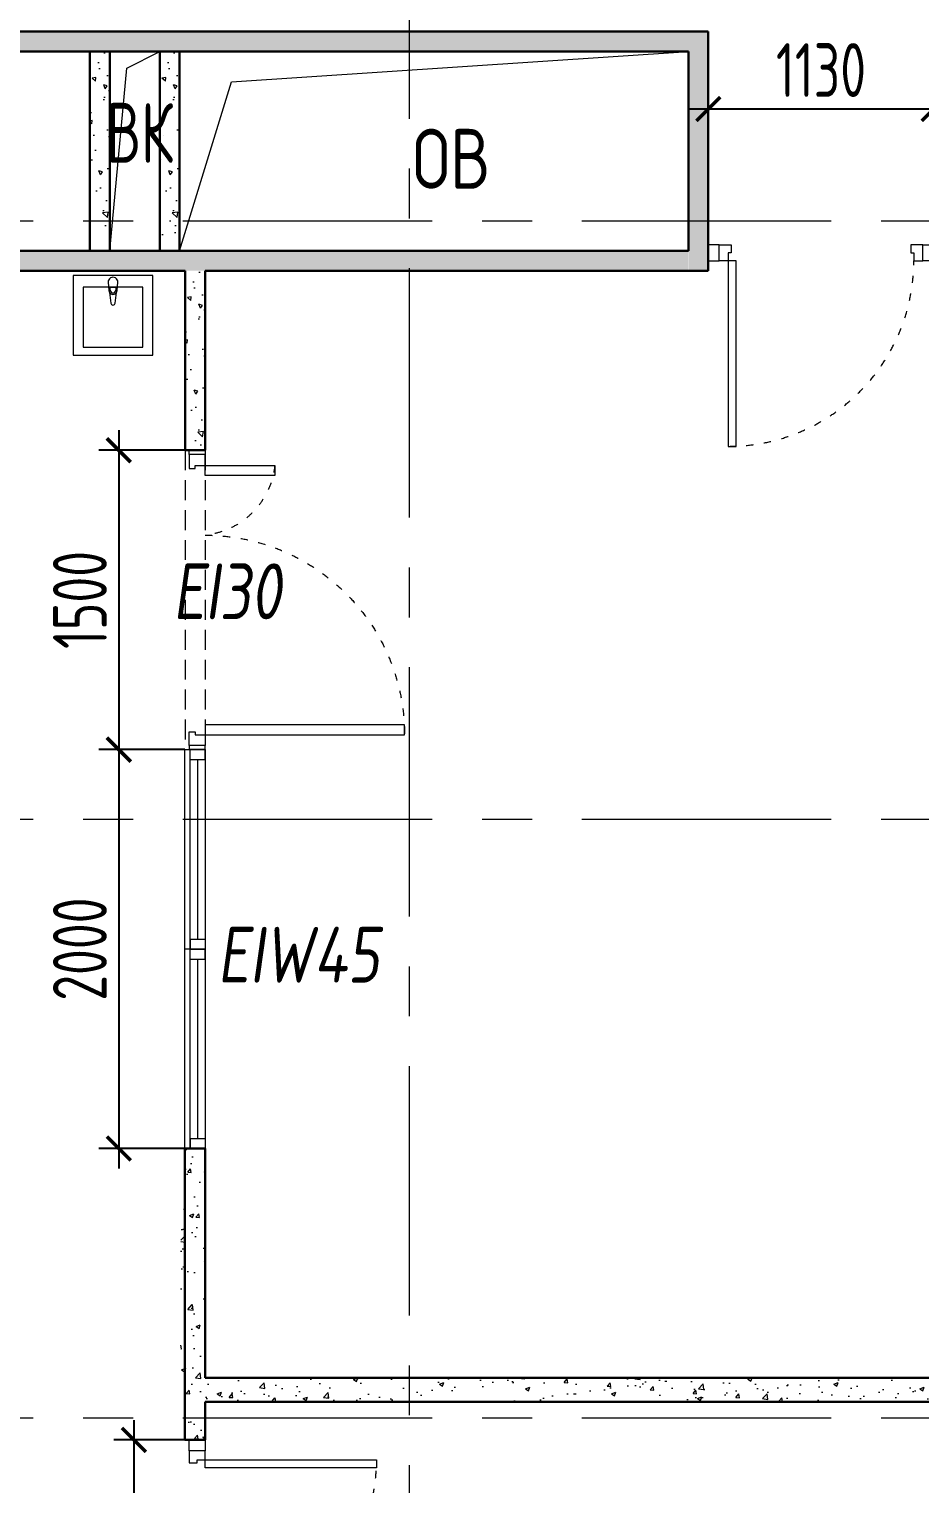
# Model space of a CAD drawing. Header units: millimetres. Extents: x -354900 to 8840672, y 0 to 292181.
# Drawn here: x -76201 to -71735, y 112269 to 119563 of the extents above; entities that cross this region are included whole.
import ezdxf

# ---------------------------------------------------------------- set-up
doc = ezdxf.new("R2010")
doc.units = ezdxf.units.MM
doc.header["$MEASUREMENT"] = 0
for name, pattern in [('ACAD_ISO03W100', [30, 12, -18]), ('ADSK_Штриховая_ш2 п1', [3, 2, -1]), ('CENTER', [2, 1.25, -0.25, 0.25, -0.25])]:
    doc.linetypes.add(name, pattern=pattern)
doc.layers.get('0').update_dxf_attribs({"color": 250, "lineweight": 9})
for name, color, linetype, lineweight in [('АР_Витраж', 4, 'Continuous', 15), ('АР_Двери', 5, 'Continuous', 18), ('АР_Оси', 193, 'Continuous', 9), ('АР_Перегородки газоблок', 165, 'Continuous', 30), ('АР_Перегородки газоблок_Штрих', 165, 'Continuous', 5), ('АР_Подоконники', 163, 'Continuous', 9), ('АР_Размеры дверей', 15, 'Continuous', 0), ('АР_Сущ Несущая стена', 202, 'Continuous', 30), ('АР_тонкая линия', 250, 'Continuous', 0), ('Сан.техника', 153, 'Continuous', 9)]:
    doc.layers.add(name, color=color, linetype=linetype, lineweight=lineweight)
doc.layers.add('АР_Отверстия', color=251, linetype='Continuous')
doc.layers.add('АР_ПБ_Двери', color=7, linetype='Continuous', lineweight=15, true_color=0xdb0000)
doc.styles.add('ICOCPEUR', font='isocpeur.ttf')
doc.styles.add('ISOCPEUR', font='isocpeur.ttf', dxfattribs={"width": 0.7})
doc.styles.add('Архитект', font='isocpeur.ttf', dxfattribs={"width": 0.8, "oblique": 8})
doc.dimstyles.new('R_100', dxfattribs={"dimtxt": 270, "dimasz": 120, "dimexe": 100, "dimexo": 0, "dimgap": 60, "dimtad": 1, "dimdec": 0, "dimrnd": 5, "dimzin": 0, "dimdsep": 46, "dimtxsty": 'ISOCPEUR', "dimblk": 'ARCHTICK', "dimcen": 0, "dimdle": 100, "dimclrd": 256, "dimclre": 256, "dimclrt": 256, "dimadec": 0, "dimazin": 0, "dimtfac": 2, "dimtdec": 0, "dimtofl": 0, "dimtmove": 1, "dimatfit": 3, "dimfxl": 1, "dimtvp": 3, "dimtolj": 1, "dimtzin": 0, "dimarcsym": 0})

# ---------------------------------------------------------------- blocks, each defined once
blk = doc.blocks.new('*U454')
for points in [[(0, 0), (0, -80), (55, -80), (55, 0), (0, 0)], [(55, -80), (55, 0), (115, 0), (115, -40), (100, -40), (100, -80), (55, -80)], [(1075, -80), (1075, 0), (1015, 0), (1015, -40), (1030, -40), (1030, -80), (1075, -80)], [(1130, 0), (1130, -80), (1075, -80), (1075, 0), (1130, 0)]]:
    blk.add_lwpolyline(points)
blk.add_lwpolyline([(100, -80), (100, -1010), (140, -1010), (140, -80)], close=True)
at = {"linetype": 'ACAD_ISO03W100', "ltscale": 3}
blk.add_arc((100, -80), 930, 270, 0, dxfattribs=at)
blk = doc.blocks.new('*U30')
at = {"linetype": 'ByBlock'}
for p, q in [((0, 0), (0, -74)), ((50, 0), (0, 0)), ((0, -74), (0, 0)), ((1000, 0), (0, 0)), ((50, 0), (50, -74)), ((950, 0), (50, 0)), ((50, -37), (950, -37)), ((950, 0), (1000, 0)), ((950, 0), (950, -74)), ((1000, 0), (1000, -74)), ((1000, -74), (1000, 0)), ((50, -74), (0, -74)), ((0, -74), (1000, -74)), ((50, -74), (950, -74)), ((950, -74), (1000, -74))]:
    blk.add_line(p, q, dxfattribs=at)
blk = doc.blocks.new('*U31')
at = {"linetype": 'ByBlock'}
for p, q in [((0, 0), (0, -74)), ((50, 0), (0, 0)), ((0, -74), (0, 0)), ((1000, 0), (0, 0)), ((50, 0), (50, -74)), ((950, 0), (50, 0)), ((50, -37), (950, -37)), ((950, 0), (1000, 0)), ((950, 0), (950, -74)), ((1000, 0), (1000, -74)), ((1000, -74), (1000, 0)), ((50, -74), (0, -74)), ((0, -74), (1000, -74)), ((50, -74), (950, -74)), ((950, -74), (1000, -74))]:
    blk.add_line(p, q, dxfattribs=at)
blk = doc.blocks.new('*U32')
for points in [[(-55, -80), (-55, 0), (-115, 0), (-115, -40), (-100, -40), (-100, -80), (-55, -80)], [(0, 0), (0, -80), (-55, -80), (-55, 0), (0, 0)], [(-1060, 0), (-1060, -80), (-1005, -80), (-1005, 0), (-1060, 0)], [(-1005, -80), (-1005, 0), (-945, 0), (-945, -40), (-960, -40), (-960, -80), (-1005, -80)]]:
    blk.add_lwpolyline(points)
blk.add_lwpolyline([(-100, -80), (-100, -940), (-140, -940), (-140, -80)], close=True)
at = {"linetype": 'ACAD_ISO03W100', "ltscale": 3}
blk.add_arc((-100, -80), 860, 180, 270, dxfattribs=at)
blk = doc.blocks.new('сан.техника')
at = {"layer": 'Сан.техника', "linetype": 'Continuous', "lineweight": 5}
for p, q in [((-26.6, 167.7), (-79.5, 161.1)), ((-26.6, 167.7), (-79.5, 161.1)), ((24.9, 175), (-17, 171)), ((24.9, 175), (-17, 171)), ((-14.9, 163.6), (0, 163.6)), ((-14.9, 163.6), (0, 163.6)), ((0, 163.6), (0, 136.4)), ((0, 163.6), (0, 136.4)), ((-79.5, 138.9), (-26.6, 132.3)), ((-79.5, 138.9), (-26.6, 132.3)), ((-17, 129), (24.9, 125)), ((-17, 129), (24.9, 125)), ((0, 136.4), (-14.9, 136.4)), ((0, 136.4), (-14.9, 136.4))]:
    blk.add_line(p, q, dxfattribs=at)
for points in [[(59, 350), (-341, 350), (-341, -50), (59, -50)], [(0, 300), (-300.1, 300), (-300.1, 0), (0, 0)], [(0, 300), (-300.1, 300), (-300.1, 0), (0, 0)]]:
    blk.add_lwpolyline(points, close=True, dxfattribs=at)
for centre, radius, start, end in [((-78.1, 150), 11.2, 97.13862, 262.86077), ((-78.1, 150), 11.2, 97.13862, 262.86077), ((-15.1, 150), 21.1, 122.77072, 237.22867), ((-15.1, 150), 21.1, 122.77072, 237.22867), ((-14.9, 150), 13.6, 89.99969, 269.99969), ((-14.9, 150), 13.6, 89.99969, 269.99969), ((-15.1, 150), 21.1, 95.1693, 122.77072), ((-15.1, 150), 21.1, 95.1693, 122.77072), ((24.9, 150), 25, 269.99969, 89.99969), ((24.9, 150), 25, 269.99969, 89.99969), ((-15.1, 150), 21.1, 237.22867, 264.83008), ((-15.1, 150), 21.1, 237.22867, 264.83008)]:
    blk.add_arc(centre, radius, start, end, dxfattribs=at)
blk = doc.blocks.new('_ArchTick')
at = {"color": 0, "linetype": 'ByBlock', "const_width": 0.15}
blk.add_lwpolyline([(-0.5, -0.5), (0.5, 0.5)], dxfattribs=at)
blk = doc.blocks.new('*D493')
at = {"layer": 'АР_Размеры дверей', "lineweight": -2, "ltscale": 100, "transparency": 16777216}
for p, q in [((-75751, 117551.1), (-75751, 115850.1)), ((-75418.7, 117451.1), (-75851, 117451.1)), ((-75420, 115950.1), (-75851, 115950.1))]:
    blk.add_line(p, q, dxfattribs=at)
at = {"layer": 'АР_Размеры дверей', "lineweight": -2, "ltscale": 100, "transparency": 16777216, "xscale": 120, "yscale": 120, "zscale": 120}
for p, rotation in [((-75751, 117451.1), 90), ((-75751, 115950.1), 270)]:
    blk.add_blockref('_ArchTick', p, dxfattribs=dict(at, rotation=rotation))
at = {"layer": 'АР_Размеры дверей', "ltscale": 100, "transparency": 16777216, "insert": (-75946, 116700.6), "char_height": 270, "attachment_point": 5, "rotation": 90, "style": 'ISOCPEUR'}
blk.add_mtext('\\A1;1500', dxfattribs=at)
blk = doc.blocks.new('Полуторная_на лестницу')
for points in [[(75, 80), (75, 1080), (124.9, 1080), (124.9, 80)], [(1375.1, 430), (1375.1, 80), (1425, 80), (1425, 430)]]:
    blk.add_lwpolyline(points, close=True)
for points in [[(0, 0), (0, 80), (20, 80), (20, 0), (0, 0)], [(20, 80), (20, 0), (90, 0), (90, 30), (75, 30), (75, 80), (20, 80)], [(1480, 80), (1480, 0), (1410, 0), (1410, 30), (1425, 30), (1425, 80), (1480, 80)], [(1500, 0), (1500, 80), (1480, 80), (1480, 0), (1500, 0)]]:
    blk.add_lwpolyline(points)
at = {"linetype": 'ACAD_ISO03W100', "ltscale": 3}
for centre, radius, start, end in [((75, 80), 1000, 0, 90), ((1465.4, 39.6), 392.5, 95.90754, 174.09246)]:
    blk.add_arc(centre, radius, start, end, dxfattribs=at)
blk = doc.blocks.new('*D494')
at = {"layer": 'АР_Размеры дверей', "lineweight": -2, "ltscale": 100, "transparency": 16777216}
for p, q in [((-75751, 116050.1), (-75751, 113850.2)), ((-75420, 115950.1), (-75851, 115950.1)), ((-75420, 113950.2), (-75851, 113950.2))]:
    blk.add_line(p, q, dxfattribs=at)
at = {"layer": 'АР_Размеры дверей', "lineweight": -2, "ltscale": 100, "transparency": 16777216, "xscale": 120, "yscale": 120, "zscale": 120}
for p, rotation in [((-75751, 115950.1), 90), ((-75751, 113950.2), 270)]:
    blk.add_blockref('_ArchTick', p, dxfattribs=dict(at, rotation=rotation))
at = {"layer": 'АР_Размеры дверей', "ltscale": 100, "transparency": 16777216, "insert": (-75946, 114950.1), "char_height": 270, "attachment_point": 5, "rotation": 90, "style": 'ISOCPEUR'}
blk.add_mtext('\\A1;2000', dxfattribs=at)
blk = doc.blocks.new('*D495')
at = {"layer": 'АР_Размеры дверей', "lineweight": -2, "ltscale": 100, "transparency": 16777216}
for p, q in [((-72795.8, 118400.7), (-72795.8, 119262.2)), ((-71665.8, 118400.7), (-71665.8, 119262.2)), ((-72895.8, 119162.2), (-71565.8, 119162.2))]:
    blk.add_line(p, q, dxfattribs=at)
at = {"layer": 'АР_Размеры дверей', "lineweight": -2, "ltscale": 100, "transparency": 16777216, "xscale": 120, "yscale": 120, "zscale": 120, "rotation": 180}
blk.add_blockref('_ArchTick', (-72795.8, 119162.2), dxfattribs=at)
at = {"layer": 'АР_Размеры дверей', "lineweight": -2, "ltscale": 100, "transparency": 16777216, "xscale": 120, "yscale": 120, "zscale": 120}
blk.add_blockref('_ArchTick', (-71665.8, 119162.2), dxfattribs=at)
at = {"layer": 'АР_Размеры дверей', "ltscale": 100, "transparency": 16777216, "insert": (-72230.8, 119357.2), "char_height": 270, "attachment_point": 5, "style": 'ISOCPEUR'}
blk.add_mtext('\\A1;1130', dxfattribs=at)
blk = doc.blocks.new('*D503')
at = {"layer": 'АР_Размеры дверей', "lineweight": -2, "ltscale": 100, "transparency": 16777216}
for p, q in [((-75675.3, 112588.9), (-75675.3, 111258.9)), ((-75419.7, 112488.9), (-75775.3, 112488.9)), ((-75419.7, 111358.9), (-75775.3, 111358.9))]:
    blk.add_line(p, q, dxfattribs=at)
at = {"layer": 'АР_Размеры дверей', "lineweight": -2, "ltscale": 100, "transparency": 16777216, "xscale": 120, "yscale": 120, "zscale": 120}
for p, rotation in [((-75675.3, 112488.9), 90), ((-75675.3, 111358.9), 270)]:
    blk.add_blockref('_ArchTick', p, dxfattribs=dict(at, rotation=rotation))
at = {"layer": 'АР_Размеры дверей', "ltscale": 100, "transparency": 16777216, "insert": (-75870.3, 111923.9), "char_height": 270, "attachment_point": 5, "rotation": 90, "style": 'ISOCPEUR'}
blk.add_mtext('\\A1;1130', dxfattribs=at)

msp = doc.modelspace()

# ---------------------------------------------------------------- hatches: boundary and pattern name
at = {"layer": 'АР_Перегородки газоблок_Штрих', "ltscale": 100}
h = msp.add_hatch(dxfattribs=at)
h.set_pattern_fill('AR-CONC', color=256, scale=30)
h.set_pattern_definition([(50, (137566.09, 6749.96), (215.17805, -18.82564), [22.5, -247.5]), (355, (137566.09, 6749.96), (-41.6254, 225.65764), [18, -198]), (100.45144, (137584.02, 6748.4), (173.55265, 206.832), [19.12206, -210.34263]), (46.1842, (137566.09, 6809.96), (320.1724, -49.65578), [33.75, -371.25]), (96.63564, (137592.77, 6805.82), (280.3986, 292.2356), [28.6831, -315.51413]), (351.18416, (137566.1, 6809.96), (280.3986, 292.2356), [27, -297]), (21, (137596.09, 6794.96), (179.07212, -120.78567), [22.5, -247.5]), (326, (137596.09, 6794.96), (72.9946, 217.54501), [18, -198]), (71.45144, (137611, 6784.9), (252.06671, 96.75935), [19.12206, -210.34263]), (37.5, (137566.086, 6749.96), (3.647957, 99.868156), [0, -195.6, 0, -201, 0, -198.75]), (7.5, (137566.09, 6749.96), (78.92086, 118.323514), [0, -114.6, 0, -191.1, 0, -75.75]), (327.5, (137499.186, 6749.96), (160.14673, -6.766462), [0, -75, 0, -234, 0, -310.5]), (317.5, (137469.19, 6749.96), (174.95585, 30.031495), [0, -97.5, 0, -155.4, 0, -220.5])])
h.paths.add_polyline_path([(-72795.8, 119550.6), (-79433.9, 119550.6), (-79433.9, 119450.6), (-72895.8, 119450.6), (-72895.8, 118350.7), (-72795.8, 118350.7)])
h = msp.add_hatch(dxfattribs=at)
h.set_pattern_fill('AR-CONC', color=256, scale=30, angle=90)
h.set_pattern_definition([(140, (36904.92, 329792.49), (18.82564, 215.17805), [22.5, -247.5]), (85, (36904.92, 329792.49), (-225.65764, -41.6254), [18, -198]), (190.45144, (36906.5, 329810.42), (-206.832, 173.55265), [19.12206, -210.34263]), (136.1842, (36844.92, 329792.5), (49.65578, 320.1724), [33.75, -371.25]), (186.63564, (36849.06, 329819.17), (-292.2356, 280.3986), [28.6831, -315.51413]), (81.18416, (36844.92, 329792.5), (-292.2356, 280.3986), [27, -297]), (111, (36859.92, 329822.49), (120.78567, 179.07212), [22.5, -247.5]), (56, (36859.92, 329822.49), (-217.54501, 72.9946), [18, -198]), (161.45144, (36869.99, 329837.4), (-96.75935, 252.06671), [19.12206, -210.34263]), (127.5, (36904.92, 329792.49), (-99.868156, 3.647957), [0, -195.6, 0, -201, 0, -198.75]), (97.5, (36904.92, 329792.49), (-118.323514, 78.92086), [0, -114.6, 0, -191.1, 0, -75.75]), (57.5, (36904.92, 329725.59), (6.766462, 160.14673), [0, -75, 0, -234, 0, -310.5]), (47.5, (36904.92, 329695.59), (-30.031495, 174.95585), [0, -97.5, 0, -155.4, 0, -220.5])])
h.paths.add_polyline_path([(-75895.8, 119450.6), (-75895.8, 118551.1), (-75795.8, 118551.1), (-75795.8, 119450.6)])
h = msp.add_hatch(dxfattribs=at)
h.set_pattern_fill('AR-CONC', color=256, scale=30, angle=90)
h.set_pattern_definition([(140, (37254.92, 329792.49), (18.82564, 215.17805), [22.5, -247.5]), (85, (37254.92, 329792.49), (-225.65764, -41.6254), [18, -198]), (190.45144, (37256.5, 329810.42), (-206.832, 173.55265), [19.12206, -210.34263]), (136.1842, (37194.92, 329792.5), (49.65578, 320.1724), [33.75, -371.25]), (186.63564, (37199.06, 329819.17), (-292.2356, 280.3986), [28.6831, -315.51413]), (81.18416, (37194.92, 329792.5), (-292.2356, 280.3986), [27, -297]), (111, (37209.92, 329822.49), (120.78567, 179.07212), [22.5, -247.5]), (56, (37209.92, 329822.49), (-217.54501, 72.9946), [18, -198]), (161.45144, (37219.99, 329837.4), (-96.75935, 252.06671), [19.12206, -210.34263]), (127.5, (37254.92, 329792.49), (-99.868156, 3.647957), [0, -195.6, 0, -201, 0, -198.75]), (97.5, (37254.92, 329792.49), (-118.323514, 78.92086), [0, -114.6, 0, -191.1, 0, -75.75]), (57.5, (37254.92, 329725.59), (6.766462, 160.14673), [0, -75, 0, -234, 0, -310.5]), (47.5, (37254.92, 329695.59), (-30.031495, 174.95585), [0, -97.5, 0, -155.4, 0, -220.5])])
h.paths.add_polyline_path([(-75545.8, 119450.6), (-75545.8, 118450.7), (-75445.8, 118450.7), (-75445.8, 119330.6), (-75445.8, 119450.6)])
h = msp.add_hatch(dxfattribs=at)
h.set_pattern_fill('AR-CONC', color=256, scale=30, angle=180)
h.set_pattern_definition([(230, (-286839.04, 231151.36), (-215.17805, 18.82564), [22.5, -247.5]), (175, (-286839.04, 231151.36), (41.6254, -225.65764), [18, -198]), (280.45144, (-286856.97, 231152.93), (-173.55265, -206.832), [19.12206, -210.34263]), (226.1842, (-286839.04, 231091.36), (-320.1724, 49.65578), [33.75, -371.25]), (276.63564, (-286865.72, 231095.5), (-280.3986, -292.2356), [28.6831, -315.51413]), (171.18416, (-286839.04, 231091.36), (-280.3986, -292.2356), [27, -297]), (201, (-286869.04, 231106.36), (-179.07212, 120.78567), [22.5, -247.5]), (146, (-286869.04, 231106.36), (-72.9946, -217.54501), [18, -198]), (251.45144, (-286883.97, 231116.43), (-252.06671, -96.75935), [19.12206, -210.34263]), (217.5, (-286839.04, 231151.365), (-3.647957, -99.868156), [0, -195.6, 0, -201, 0, -198.75]), (187.5, (-286839.04, 231151.36), (-78.92086, -118.323514), [0, -114.6, 0, -191.1, 0, -75.75]), (147.5, (-286772.14, 231151.365), (-160.14673, 6.766462), [0, -75, 0, -234, 0, -310.5]), (137.5, (-286742.14, 231151.36), (-174.95585, -30.031495), [0, -97.5, 0, -155.4, 0, -220.5])])
h.paths.add_polyline_path([(-79395.8, 118350.7), (-72897.6, 118350.7), (-72897.6, 118450.7), (-79395.8, 118450.7)])
h = msp.add_hatch(dxfattribs=at)
h.set_pattern_fill('AR-CONC', color=256, scale=30, angle=90)
h.set_pattern_definition([(140, (37382.02, 328692.53), (18.82564, 215.17805), [22.5, -247.5]), (85, (37382.02, 328692.53), (-225.65764, -41.6254), [18, -198]), (190.45144, (37383.6, 328710.46), (-206.832, 173.55265), [19.12206, -210.34263]), (136.1842, (37322.02, 328692.53), (49.65578, 320.1724), [33.75, -371.25]), (186.63564, (37326.16, 328719.2), (-292.2356, 280.3986), [28.6831, -315.51413]), (81.18416, (37322.02, 328692.53), (-292.2356, 280.3986), [27, -297]), (111, (37337.02, 328722.53), (120.78567, 179.07212), [22.5, -247.5]), (56, (37337.02, 328722.53), (-217.54501, 72.9946), [18, -198]), (161.45144, (37347.1, 328737.45), (-96.75935, 252.06671), [19.12206, -210.34263]), (127.5, (37382.024, 328692.53), (-99.868156, 3.647957), [0, -195.6, 0, -201, 0, -198.75]), (97.5, (37382.02, 328692.53), (-118.323514, 78.92086), [0, -114.6, 0, -191.1, 0, -75.75]), (57.5, (37382.024, 328625.63), (6.766462, 160.14673), [0, -75, 0, -234, 0, -310.5]), (47.5, (37382.02, 328595.63), (-30.031495, 174.95585), [0, -97.5, 0, -155.4, 0, -220.5])])
h.paths.add_polyline_path([(-75418.7, 118350.7), (-75418.7, 117451.1), (-75318.7, 117451.1), (-75318.7, 118350.7)])
h = msp.add_hatch(dxfattribs=at)
h.set_pattern_fill('AR-CONC', color=256, scale=30)
h.set_pattern_definition([(50, (0, 0), (215.17805, -18.82564), [22.5, -247.5]), (355, (0, 0), (-41.6254, 225.65764), [18, -198]), (100.45144, (17.93, -1.57), (173.55265, 206.832), [19.12206, -210.34263]), (46.1842, (0, 60), (320.1724, -49.6558), [33.75, -371.25]), (96.63564, (26.68, 55.86), (280.3986, 292.2356), [28.6831, -315.5141]), (351.18416, (0, 60), (280.3986, 292.2356), [27, -297]), (21, (30, 45), (179.07212, -120.78567), [22.5, -247.5]), (326, (30, 45), (72.9946, 217.545), [18, -198]), (71.45144, (44.92, 34.93), (252.0667, 96.75935), [19.12206, -210.34263]), (37.5, (0, 0), (3.647957, 99.868156), [0, -195.6, 0, -201, 0, -198.75]), (7.5, (0, 0), (78.92086, 118.32351), [0, -114.6, 0, -191.1, 0, -75.75]), (327.5, (-66.9, 0), (160.14673, -6.76646), [0, -75, 0, -234, 0, -310.5]), (317.5, (-96.9, 0), (174.95585, 30.0315), [0, -97.5, 0, -155.4, 0, -220.5])])
h.paths.add_polyline_path([(-71495.8, 112800.7), (-75318.6, 112801), (-75319.9, 113950.1), (-75440, 113950.2), (-75439.7, 112488.9), (-75318.7, 112488.9), (-75318.7, 112681), (-71495.8, 112680.7)])

# ---------------------------------------------------------------- linework, layer by layer
at = {"layer": 'АР_Оси', "linetype": 'CENTER', "ltscale": 1000}
for p, q in [((-74295.8, 134363.2), (-74295.8, 78630.8)), ((-89429.5, 118600.7), (-6251.1, 118600.7)), ((-89429.5, 115600.7), (-6251.1, 115600.7)), ((-89429.5, 112600.7), (-6251.1, 112600.7))]:
    msp.add_line(p, q, dxfattribs=at)
at = {"layer": 'АР_Перегородки газоблок', "ltscale": 100}
for p, q in [((-72795.8, 119550.6), (-79433.9, 119550.6)), ((-72795.8, 119550.6), (-72795.8, 118350.7)), ((-76497.2, 119450.6), (-72895.8, 119450.6)), ((-75895.8, 119450.6), (-75895.8, 118450.7)), ((-75795.8, 119450.6), (-75795.8, 118450.7)), ((-75545.8, 119450.6), (-75545.8, 118450.7)), ((-75445.8, 119450.6), (-75445.8, 118450.7)), ((-72895.8, 119450.6), (-72895.8, 118450.7)), ((-72795.8, 118400.7), (-72795.8, 118500.7)), ((-72895.8, 118450.7), (-77095.8, 118450.7)), ((-75418.7, 118350.7), (-79395.8, 118350.7)), ((-75418.7, 118350.7), (-75418.7, 117451.2)), ((-72795.8, 118350.7), (-75318.7, 118350.7))]:
    msp.add_line(p, q, dxfattribs=at)
for points in [[(-75318.7, 118350.7), (-75318.7, 117451.1), (-75418.7, 117451.1)], [(-75318.6, 113950.1), (-75420, 113950.2)], [(-75318.7, 112488.9), (-75419.7, 112488.9), (-75420, 113950.2)], [(-75317.7, 113950.1), (-75318.7, 112800.7)], [(-71495.8, 112800.7), (-75318.7, 112800.7)], [(-75318.7, 112680.7), (-75318.7, 112488.9)], [(-71495.8, 112680.7), (-75318.7, 112680.7)]]:
    msp.add_lwpolyline(points, dxfattribs=at)
at = {"layer": 'АР_Подоконники', "ltscale": 100}
msp.add_arc((-71088.1, 118393), 8235.7, 95.97357, 171.91961, dxfattribs=at)
at = {"layer": 'АР_Сущ Несущая стена', "lineweight": 18, "ltscale": 100}
for centre, radius, start, end in [((-71088.9, 118394.8), 9148.9, 94.87234, 175.19782), ((-71088.1, 118393), 8425.7, 94.87652, 174.79678)]:
    msp.add_arc(centre, radius, start, end, dxfattribs=at)
at = {"layer": 'АР_тонкая линия', "linetype": 'ADSK_Штриховая_ш2 п1', "ltscale": 50}
for p, q in [((-75418.7, 117451.1), (-75418.7, 115951.1)), ((-75318.7, 117451.1), (-75318.6, 115951.1))]:
    msp.add_line(p, q, dxfattribs=at)
at = {"layer": 'АР_тонкая линия', "color": 18, "ltscale": 100, "true_color": 0x000000}
msp.add_lwpolyline([(-75795.8, 119450.6), (-72895.8, 119450.6), (-72895.8, 118450.7), (-75795.8, 118450.7)], close=True, dxfattribs=at)
at = {"layer": 'АР_тонкая линия', "color": 18, "ltscale": 500, "true_color": 0x000000}
msp.add_lwpolyline([(-75795.8, 118450.7), (-75711, 119367.5), (-75545.8, 119450.6)], dxfattribs=at)
at = {"layer": 'АР_тонкая линия', "color": 18, "ltscale": 100, "true_color": 0x000000}
for points in [[(-75445.8, 118450.7), (-75186.6, 119298.7), (-72895.8, 119450.6)], [(-75420, 113950.2), (-75420, 115950.1), (-75372.7, 115950.1)], [(-75372.7, 114950.1), (-75420, 114950.1)]]:
    msp.add_lwpolyline(points, dxfattribs=at)

# ---------------------------------------------------------------- block references
at = {"layer": 'АР_Витраж', "ltscale": 100, "xscale": -1, "rotation": 90.00015196563416}
for name, p in [('*U30', (-75392.7, 115950.1)), ('*U31', (-75392.7, 114950.1))]:
    msp.add_blockref(name, p, dxfattribs=at)
at = {"layer": 'АР_Двери'}
msp.add_blockref('*U454', (-72795.8, 118480.7), dxfattribs=at)
at = {"layer": 'АР_Двери', "xscale": -1, "rotation": 270}
msp.add_blockref('Полуторная_на лестницу', (-75398.7, 115950.1), dxfattribs=at)
at = {"layer": 'АР_Двери', "rotation": 90.00000000000001}
msp.add_blockref('*U32', (-75398.7, 112488.9), dxfattribs=at)
at = {"layer": 'Сан.техника', "rotation": 90}
msp.add_blockref('сан.техника', (-75630, 118268.5), dxfattribs=at)

# ---------------------------------------------------------------- texts
at = {"layer": 'АР_Отверстия', "ltscale": 100, "char_height": 300, "attachment_point": 5, "line_spacing_factor": 0.7, "style": 'ICOCPEUR'}
for s, insert in [('\\A1;{\\W0.7;ВК}', (-75647.4, 119042.5)), ('\\A1;{\\W0.8;ОВ}', (-74084, 118912.4))]:
    msp.add_mtext(s, dxfattribs=dict(at, insert=insert))
at = {"layer": 'АР_ПБ_Двери', "lineweight": 35, "style": 'Архитект', "oblique": 8, "width": 0.8}
for s, p in [('EI30', (-75480.1, 116603.7)), ('EIW45', (-75256.7, 114781.9))]:
    msp.add_text(s, height=280, dxfattribs=at).set_placement(p)

# ---------------------------------------------------------------- dimensions: what is measured, and where the dimension line sits
at = {"layer": 'АР_Размеры дверей', "ltscale": 100}
dim = msp.add_linear_dim(base=(-71665.8, 119162.2), p1=(-72795.8, 118400.7), p2=(-71665.8, 118400.7), dimstyle='R_100', override={"dimpost": '\\X', "dimfxl": 2.5, "dimarcsym": 2}, dxfattribs=at)
dim.commit()
dim.dimension.update_dxf_attribs({"geometry": '*D495', "text_midpoint": (-72230.8, 119357.2)})
for base, p1, p2, picture, middle in [((-75751, 115950.1), (-75418.7, 117451.1), (-75420, 115950.1), '*D493', (-75946, 116700.6)), ((-75751, 113950.2), (-75420, 115950.1), (-75420, 113950.2), '*D494', (-75946, 114950.1)), ((-75675.3, 111358.9), (-75419.7, 112488.9), (-75419.7, 111358.9), '*D503', (-75870.3, 111923.9))]:
    dim = msp.add_linear_dim(base=base, p1=p1, p2=p2, angle=90, dimstyle='R_100', override={"dimpost": '\\X', "dimfxl": 2.5, "dimarcsym": 2}, dxfattribs=at)
    dim.commit()
    dim.dimension.update_dxf_attribs({"geometry": picture, "text_midpoint": middle})

doc.saveas('drawing.dxf')
